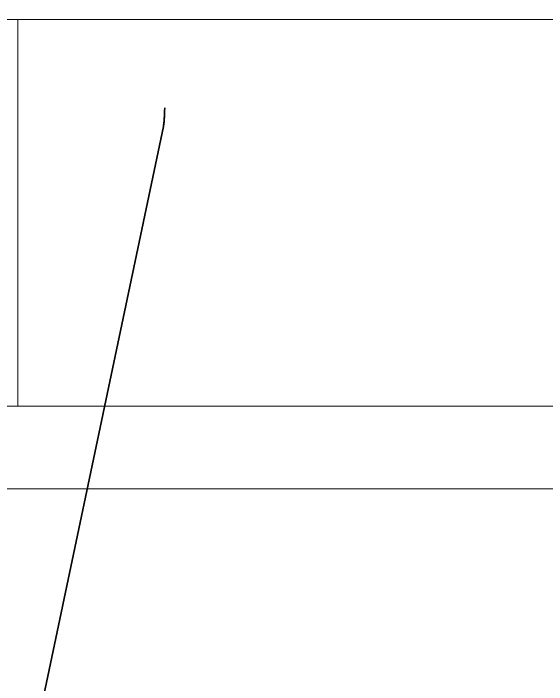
# Model space of a CAD drawing. Header units: inches. Extents: x -12418 to 183584, y -29325 to 19878.
# Drawn here: x 22287.6 to 22560, y -947.4 to -604.7 of the extents above; entities that cross this region are included whole.
import ezdxf

# ---------------------------------------------------------------- set-up
doc = ezdxf.new("R2010")
doc.units = ezdxf.units.IN
doc.header["$LTSCALE"] = 25
doc.header["$MEASUREMENT"] = 0
doc.linetypes.add('DASHDOT', pattern=[25.4, 12.7, -6.35, 0, -6.35])
for name, color, linetype, lineweight in [('00-Ground Floor$0$LOADING', 253, 'Continuous', 5), ('00-Ground Floor$0$Walls', 251, 'Continuous', 5), ('E-LITE-CLNG-CNDT', 6, 'DASHDOT', 35)]:
    doc.layers.add(name, color=color, linetype=linetype, lineweight=lineweight)

# ---------------------------------------------------------------- blocks, each defined once
blk = doc.blocks.new('00-Ground Floor$0$GF21008-P')
at = {"layer": '00-Ground Floor$0$LOADING'}
for p, q in [((-0.77088, 0), (0.79062, 0)), ((0.71658, -0.1974), (0.71658, 0)), ((-0.7767, -0.1974), (0.79645, -0.1974))]:
    blk.add_line(p, q, dxfattribs=at)
blk = doc.blocks.new('00-Ground Floor')
at = {"layer": '00-Ground Floor$0$Walls'}
blk.add_line((21497.93, -847.43, 0), (25427.93, -847.43, 0), dxfattribs=at)
at = {"layer": '00-Ground Floor$0$LOADING', "xscale": 1000, "yscale": 1000, "zscale": 1000, "rotation": 179.9999999999998}
blk.add_blockref('00-Ground Floor$0$GF21008-P', (23006.49, -805.26), dxfattribs=at)

msp = doc.modelspace()

# ---------------------------------------------------------------- linework, layer by layer
at = {"layer": 'E-LITE-CLNG-CNDT', "color": 1, "elevation": 0}
msp.add_lwpolyline([(24000, 5100), (22439.89, 5100, 0.414214), (22364.89, 5025), (22364.89, -652.85, -0.031924), (22364.28, -662.4), (22288.49, -1022.38, 0.031924), (22287.88, -1031.93), (22287.88, -4347.43)], format="xyb", dxfattribs=at)

# ---------------------------------------------------------------- block references
at = {"layer": 'E-LITE-CLNG-CNDT', "color": 1}
msp.add_blockref('00-Ground Floor', (0, 0), dxfattribs=at)

doc.saveas('drawing.dxf')
